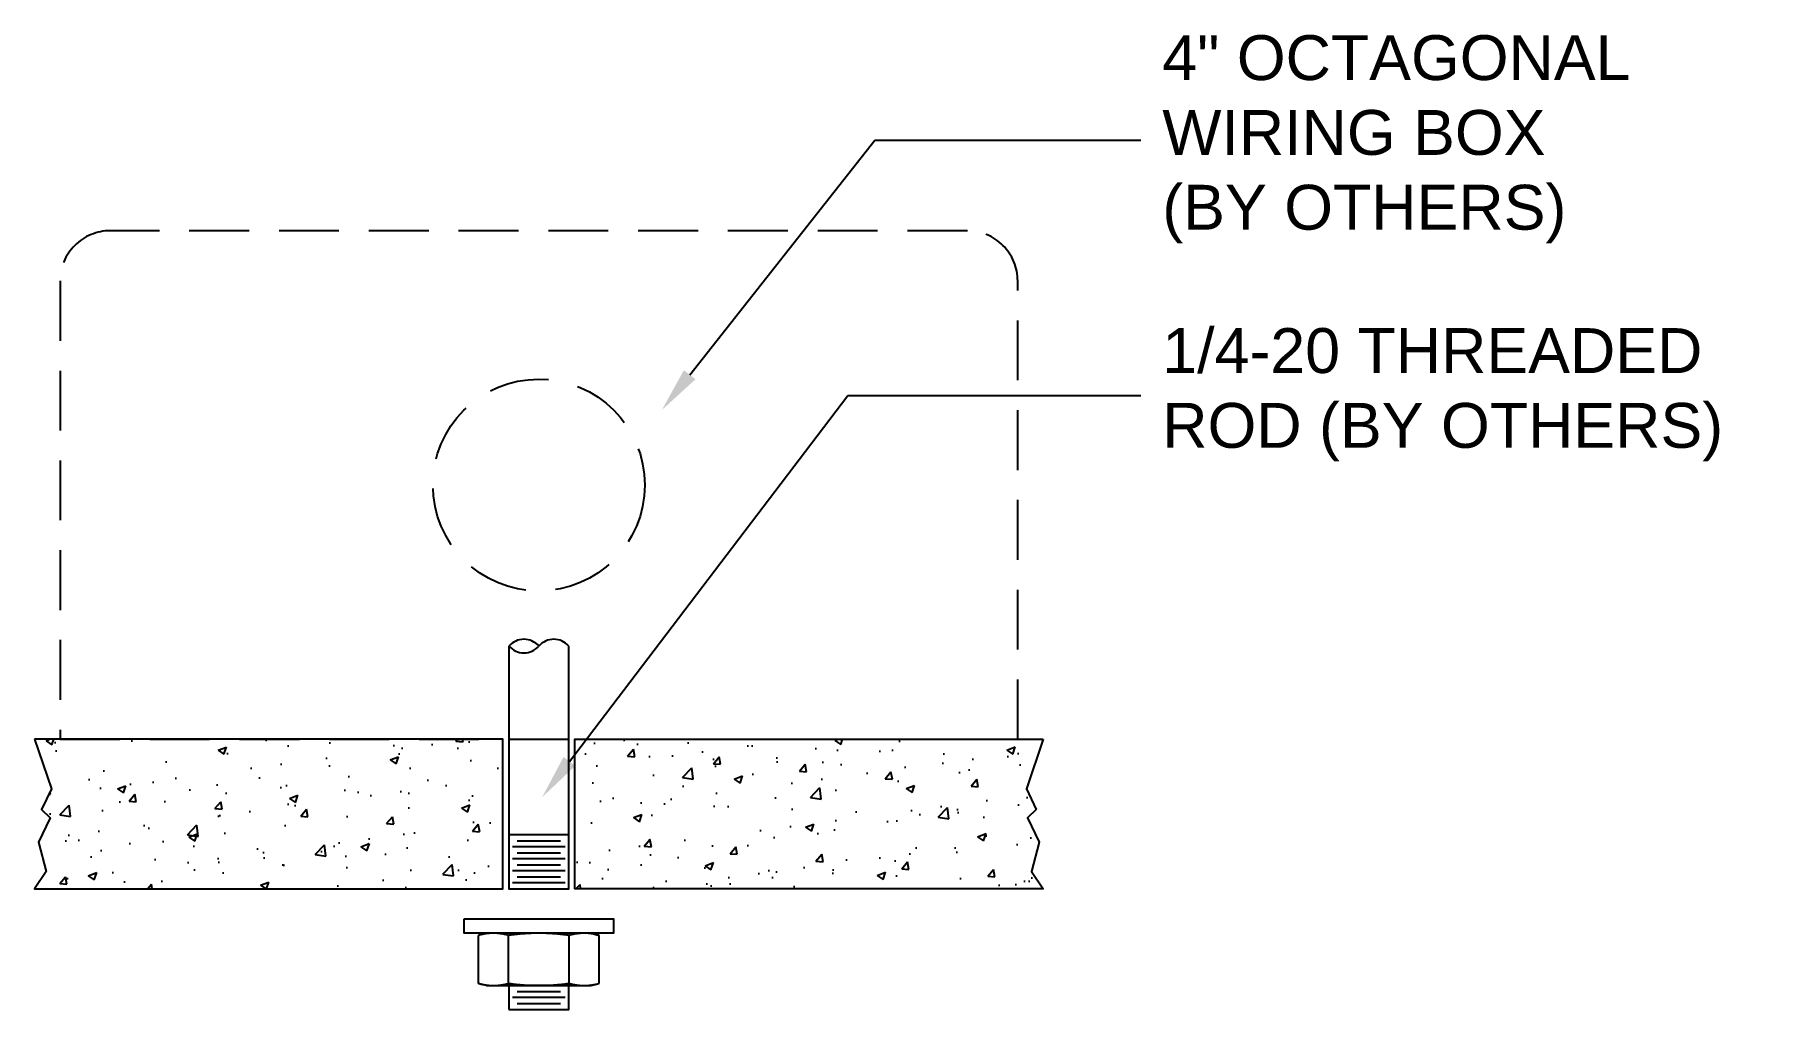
# Model space of a CAD drawing. Header units: inches. Extents: x -2.11 to 5.11, y -0.5 to 3.57.
import ezdxf
from ezdxf import colors
from ezdxf.entities.mleader import LeaderData, LeaderLine
from ezdxf.math import Vec2, Vec3

# ---------------------------------------------------------------- set-up
doc = ezdxf.new("R2010")
doc.units = ezdxf.units.IN
doc.header["$LTSCALE"] = 0.5
doc.header["$MEASUREMENT"] = 0
doc.linetypes.add('DASHED', pattern=[0.75, 0.5, -0.25])
for name, color, linetype in [('Ceiling', 42, 'CONTINUOUS'), ('Hardware', 242, 'CONTINUOUS'), ('Mounting', 4, 'CONTINUOUS')]:
    doc.layers.add(name, color=color, linetype=linetype)
doc.layers.add('CUST DWG', color=60, linetype='CONTINUOUS', lineweight=20)
doc.styles.add('LSAD_Standard', font='arial.ttf')

msp = doc.modelspace()

# ---------------------------------------------------------------- hatches: boundary and pattern name
at = {"layer": 'Ceiling', "transparency": 16777216}
h = msp.add_hatch(dxfattribs=at)
h.set_pattern_fill('AR-CONC', color=256, scale=0.05)
h.set_pattern_definition([(50, (-132.53598, -156.91994), (0.3586301, -0.03137607), [0.0375, -0.4125]), (355, (-132.53598, -156.91994), (-0.06937567, 0.37609607), [0.03, -0.33]), (100.45144, (-132.5061, -156.92256), (0.2892544, 0.34472), [0.0318701, -0.35057106]), (46.1842, (-132.53598, -156.81994), (0.5336207, -0.0827596), [0.05625, -0.61875]), (96.63564, (-132.4915, -156.82684), (0.467331, 0.4870593), [0.0478052, -0.5258569]), (351.18416, (-132.536, -156.81994), (0.467331, 0.4870593), [0.045, -0.495]), (21, (-132.48598, -156.84494), (0.29845353, -0.20130945), [0.0375, -0.4125]), (326, (-132.48598, -156.84494), (0.12165767, 0.362575), [0.03, -0.33]), (71.45144, (-132.4611, -156.86172), (0.4201112, 0.1612656), [0.0318701, -0.35057106]), (37.5, (-132.53598, -156.91994), (0.00607993, 0.16644693), [0, -0.326, 0, -0.335, 0, -0.33125]), (7.5, (-132.53598, -156.91994), (0.13153477, 0.19720586), [0, -0.191, 0, -0.3185, 0, -0.12625]), (327.5, (-132.64748, -156.91994), (0.26691122, -0.01127744), [0, -0.125, 0, -0.39, 0, -0.5175]), (317.5, (-132.69748, -156.91994), (0.29159308, 0.0500525), [0, -0.1625, 0, -0.259, 0, -0.3675])])
h.paths.add_polyline_path([(-2.1064, 0.625), (-2.0362, 0.4184), (-2.0772, 0.3314), (-2.0411, 0.297), (-2.0893, 0.1952), (-2.0575, 0.0722), (-2.1064, 0), (-0.1503, 0), (-0.1503, 0.625)])
h.paths.add_polyline_path([(2.107, 0.625), (2.0368, 0.4184), (2.0778, 0.3314), (2.0417, 0.297), (2.0899, 0.1952), (2.0581, 0.0722), (2.107, 0), (0.1509, 0), (0.1509, 0.625)])

# ---------------------------------------------------------------- linework, layer by layer
for points in [[(-2.1064, 0.625), (-2.0362, 0.4184), (-2.0772, 0.3314), (-2.0411, 0.297), (-2.0893, 0.1952), (-2.0575, 0.0722), (-2.1064, 0), (-0.1503, 0), (-0.1503, 0.625)], [(2.107, 0.625), (2.0368, 0.4184), (2.0778, 0.3314), (2.0417, 0.297), (2.0899, 0.1952), (2.0581, 0.0722), (2.107, 0), (0.1509, 0), (0.1509, 0.625)]]:
    msp.add_lwpolyline(points, close=True, dxfattribs=at)
at = {"layer": 'Hardware', "transparency": 16777216}
for p, q in [((0.125, 0.2254), (-0.125, 0.2254)), ((0.11, 0.1754), (-0.11, 0.1754)), ((-0.09, 0.2003), (0.09, 0.2004)), ((-0.09, 0.1503), (0.09, 0.1504)), ((0.11, 0.1254), (-0.11, 0.1254)), ((0.11, 0.0754), (-0.11, 0.0754)), ((-0.09, 0.1003), (0.09, 0.1004)), ((0.11, 0.0254), (-0.11, 0.0254)), ((-0.09, 0.0503), (0.09, 0.0504)), ((-0.09, -0.4287), (0.09, -0.4287)), ((0.11, -0.4537), (-0.11, -0.4537)), ((-0.09, -0.4787), (0.09, -0.4787))]:
    msp.add_line(p, q, dxfattribs=at)
at = {"layer": 'Hardware', "transparency": 33554687, "extrusion": (0, 1, 0)}
for p, q in [((-0.2187, -0.185), (-0.2526, -0.1941)), ((-0.2526, -0.3947), (-0.2526, -0.1941)), ((-0.1894, -0.185), (-0.2187, -0.185)), ((0, -0.185), (-0.1894, -0.185)), ((-0.1263, -0.3947), (-0.1263, -0.1941)), ((0.1894, -0.185), (0, -0.185)), ((0.1263, -0.3947), (0.1263, -0.1941)), ((0.2188, -0.185), (0.1894, -0.185)), ((0.2188, -0.185), (0.2526, -0.1941)), ((0.2526, -0.3947), (0.2526, -0.1941)), ((-0.2187, -0.4037), (-0.2526, -0.3947)), ((-0.2187, -0.4037), (-0.1894, -0.4037)), ((-0.1894, -0.4037), (0, -0.4037)), ((0, -0.4037), (0.1894, -0.4037)), ((0.1894, -0.4037), (0.2188, -0.4037)), ((0.2188, -0.4037), (0.2526, -0.3947))]:
    msp.add_line(p, q, dxfattribs=at)
at = {"layer": 'Hardware', "ltscale": 0.5, "transparency": 16777216}
msp.add_lwpolyline([(-0.125, 1.0147), (-0.125, 0), (0.125, 0), (0.125, 1.0147)], dxfattribs=at)
for points in [[(-0.3125, -0.125), (0.3125, -0.125), (0.3125, -0.185), (-0.3125, -0.185)], [(-0.125, -0.5037), (0.125, -0.5037), (0.125, -0.4037), (-0.125, -0.4037)]]:
    msp.add_lwpolyline(points, close=True, dxfattribs=at)
for centre, start, end in [((-0.0625, 0.9593), 41.53913, 138.46087), ((-0.0625, 1.07), 221.53913, 318.46087), ((0.0625, 0.9593), 41.53913, 138.46087)]:
    msp.add_arc(centre, 0.0835, start, end, dxfattribs=at)
at = {"layer": 'Hardware', "transparency": 33554687}
for points, weights in [([(-0.1894, -0.185), (-0.2187, -0.185), (-0.2526, -0.1941)], [1, 1.12142525208, 1.16730336639]), ([(-0.1263, -0.1941), (-0.1601, -0.185), (-0.1894, -0.185)], [1.16730336639, 1.12142525208, 1]), ([(0, -0.185), (-0.0586, -0.185), (-0.1263, -0.1941)], [1, 1.12142525208, 1.16730336639]), ([(0.1263, -0.1941), (0.0586, -0.185), (0, -0.185)], [1.16730336639, 1.12142525208, 1]), ([(0.1894, -0.185), (0.1601, -0.185), (0.1263, -0.1941)], [1, 1.12142525208, 1.16730336639]), ([(0.2526, -0.1941), (0.2188, -0.185), (0.1894, -0.185)], [1.16730336639, 1.12142525208, 1]), ([(-0.2526, -0.3947), (-0.2187, -0.4037), (-0.1894, -0.4037)], [1.16730336639, 1.12142525208, 1]), ([(-0.1894, -0.4037), (-0.1601, -0.4037), (-0.1263, -0.3947)], [1, 1.12142525208, 1.16730336639]), ([(-0.1263, -0.3947), (-0.0586, -0.4037), (0, -0.4037)], [1.16730336639, 1.12142525208, 1]), ([(0, -0.4037), (0.0586, -0.4037), (0.1263, -0.3947)], [1, 1.12142525208, 1.16730336639]), ([(0.1263, -0.3947), (0.1601, -0.4037), (0.1894, -0.4037)], [1.16730336639, 1.12142525208, 1]), ([(0.1894, -0.4037), (0.2188, -0.4037), (0.2526, -0.3947)], [1, 1.12142525208, 1.16730336639])]:
    msp.add_rational_spline(points, weights, degree=2, dxfattribs=at)
at = {"layer": 'Mounting', "linetype": 'DASHED', "transparency": 16777216}
msp.add_lwpolyline([(2, 0.625), (2, 2.54, 0.414214), (1.79, 2.75), (-1.79, 2.75, 0.414214), (-2, 2.54), (-2, 0.625)], format="xyb", close=True, dxfattribs=at)
msp.add_circle((0, 1.6875), 0.4425, dxfattribs=at)

# ---------------------------------------------------------------- leaders
at = {"layer": 'CUST DWG', "ltscale": 0.5, "transparency": 16777216}
ml = msp.add_multileader_mtext('Standard', dxfattribs=at)
ml.set_content('4" OCTAGONAL WIRING BOX\\P(BY OTHERS)', color=256, style='LSAD_Standard')
ml.set_leader_properties()
ml.build(insert=Vec2(0, 0))
ml.multileader.update_dxf_attribs({"text_left_attachment_type": 2, "dogleg_length": 0.36, "arrow_head_size": 0.1875})
ctx = ml.context
ctx.base_point, ctx.char_height, ctx.arrow_head_size, ctx.landing_gap_size, ctx.plane_origin = Vec3(2.514, 3.1282), 0.1875, 0.1875, 0.09, Vec3(1.1991, 2.4271)
ctx.left_attachment = 2
notes = []
notes.append((ctx, [(0, (1, 1, 0), (1.404, 3.1282), (1, 0), 1.11, [(0, [(0.5139, 2.0011)], 0, [])])]))
ctx.mtext.insert, ctx.mtext.width, ctx.mtext.defined_height, ctx.mtext.flow_direction = Vec3(2.604, 3.567), 2.04785, 0.8541, 5
ml = msp.add_multileader_mtext('Standard', dxfattribs=at)
ml.set_content('1/4-20 THREADED ROD (BY OTHERS)', color=256, style='LSAD_Standard')
ml.set_leader_properties()
ml.build(insert=Vec2(0, 0))
ml.multileader.update_dxf_attribs({"text_left_attachment_type": 2, "dogleg_length": 0.36, "arrow_head_size": 0.1875})
ctx = ml.context
ctx.base_point, ctx.char_height, ctx.arrow_head_size, ctx.landing_gap_size, ctx.plane_origin = Vec3(2.514, 2.0622), 0.1875, 0.1875, 0.09, Vec3(1.9491, 1.3766)
ctx.left_attachment = 2
notes.append((ctx, [(0, (1, 1, 0), (1.2904, 2.0622), (1, 0), 1.2235, [(0, [(0.0141, 0.3834)], 0, [])])]))
ctx.mtext.insert, ctx.mtext.width, ctx.mtext.defined_height, ctx.mtext.flow_direction = Vec3(2.604, 2.343), 2.502719, 0.8541, 5
for ctx, leaders in notes:
    for number, flags, end, landing, length, lines in leaders:
        leader = LeaderData()
        leader.index, (leader.has_last_leader_line, leader.has_dogleg_vector, leader.attachment_direction) = number, flags
        leader.last_leader_point, leader.dogleg_vector, leader.dogleg_length = Vec3(end), Vec3(landing), length
        for number, points, colour, breaks in lines:
            line = LeaderLine()
            line.index, line.vertices, line.color, line.breaks = number, Vec3.list(points), colors.encode_raw_color(colour), breaks
            leader.lines.append(line)
        ctx.leaders.append(leader)

doc.saveas('drawing.dxf')
